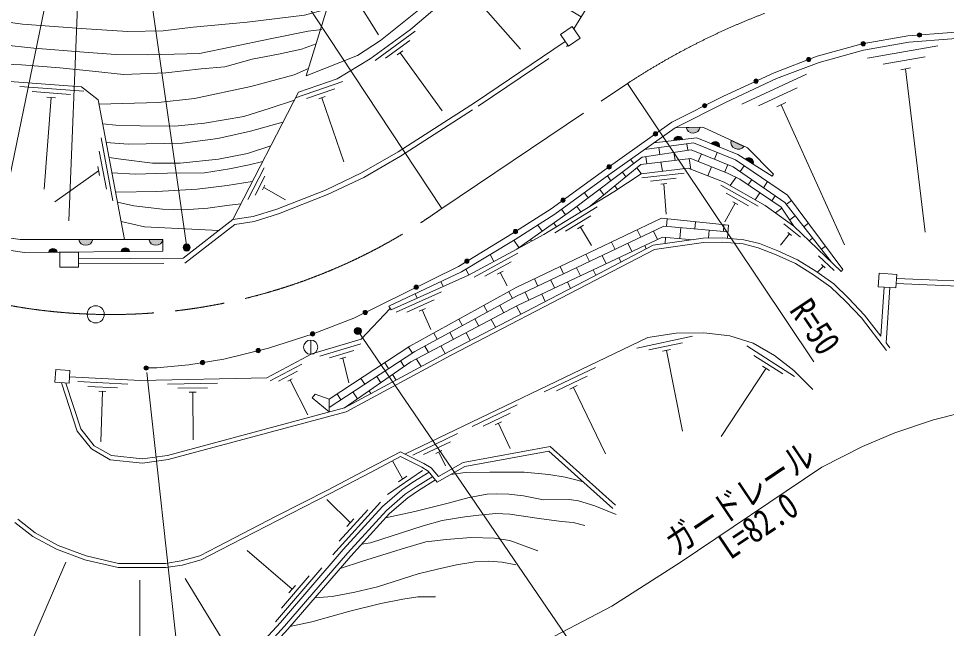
# Model space of a CAD drawing. Units: millimetres at full size, sheet at 1:1000; details may follow other scales. Extents: x 40000 to 680000, y 20000 to 380000.
# Drawn here: x 272927 to 338142, y 238586 to 281446 of the extents above; entities that cross this region are included whole.
import ezdxf
from ezdxf.enums import TextEntityAlignment as Align

# ---------------------------------------------------------------- set-up
doc = ezdxf.new("R2010")
doc.units = ezdxf.units.MM
doc.header["$LTSCALE"] = 1000
doc.linetypes.add('CHAIN', pattern=[18.5, 12, -1.5, 3.5, -1.5])
doc.linetypes.add('DASHED', pattern=[7.5, 6, -1.5])
for name, color, linetype, lineweight in [('M-BGD', 7, 'Continuous', 13), ('M-BMK', 2, 'CHAIN', 13), ('M-BMK-SRVR', 3, 'Continuous', 13), ('M-STR-HTXT', 7, 'Continuous', 13)]:
    doc.layers.add(name, color=color, linetype=linetype, lineweight=lineweight)
doc.styles.add('ＭＳ ゴシック', font='')
doc.styles.get('ＭＳ ゴシック').set_extended_font_data('MS Gothic')

msp = doc.modelspace()

# ---------------------------------------------------------------- hatches: boundary and pattern name
at = {"layer": 'M-BGD'}
for points in [[(336397, 280299, -1), (336098, 280276, -1)], [(332445, 279701, -0.41421), (332323, 279527, -0.41421), (332150, 279649, -1)], [(328597, 278622, -1), (328317, 278515, -1)], [(324895, 277113, -1), (324623, 276987, -1)], [(321285, 275390, -0.41421), (321219, 275188, -0.41421), (321018, 275254, -1)], [(317812, 273425, -1), (317568, 273251, -0.41421), (317603, 273460, -0.41421)], [(320832, 273812, -0.82183), (319842, 273790)], [(319606, 272951), (318985, 272876, -0.84072)], [(322198, 272418), (321618, 272653, -0.84072)], [(323905, 272465, -0.82183), (323008, 272884)], [(324548, 271221), (324020, 271556, -0.84072)], [(314551, 271109, -1), (314306, 270935, -0.41421), (314342, 271144, -0.41421)], [(311312, 268762, -1), (311069, 268586, -0.41421), (311102, 268795, -0.41421)], [(307979, 266554, -1), (307726, 266393, -0.41421), (307771, 266600, -0.41421)], [(278147, 265918, -0.82183), (277156, 265918)], [(283073, 265918, -0.82183), (282082, 265918)], [(275662, 265022), (275036, 265016, -0.84072)], [(280748, 265071), (280123, 265065, -0.84072)], [(304563, 264473, -0.41421), (304512, 264267, -0.41421), (304306, 264317, -1)], [(301013, 262634, -1), (300744, 262501, -0.41421), (300812, 262702, -0.41421)], [(297429, 260858, -1), (297160, 260725, -1)], [(293736, 259328, -1), (293451, 259236, -0.41421), (293548, 259425, -0.41421)], [(289917, 258145, -1), (289625, 258074, -1)], [(282035, 256914, -0.41421), (281912, 256741, -0.41421), (281739, 256864, -1)], [(286011, 257291, -0.41421), (285888, 257118, -0.41421), (285715, 257241, -1)]]:
    msp.add_hatch(color=256, dxfattribs=at).paths.add_polyline_path(points)
at = {"layer": 'M-STR-HTXT'}
for points in [[(284966, 265470, -1), (284527, 265231, -0.41421), (284626, 265570, -0.41421)], [(296726, 259244, -0.41421), (296529, 259538, -0.41421), (296823, 259734, -1)]]:
    msp.add_hatch(color=256, dxfattribs=at).paths.add_polyline_path(points)

# ---------------------------------------------------------------- linework, layer by layer
at = {"layer": 'M-BGD'}
for p, q in [((294880, 283054), (293153, 277409)), ((304780, 283185), (308206, 279299)), ((296532, 283025), (298229, 280309)), ((300809, 280554), (297980, 278493)), ((300419, 279899), (298722, 278663)), ((299945, 279182), (299549, 278894)), ((337528, 279525), (332603, 278663)), ((299747, 279038), (302711, 274970)), ((336647, 278762), (333692, 278244)), ((335617, 277972), (334928, 277851)), ((335273, 277912), (336642, 266437)), ((328297, 277535), (323762, 275429)), ((277505, 276341), (273018, 276674)), ((295715, 277019), (292403, 275886)), ((327642, 276570), (324922, 275306)), ((276585, 276109), (273893, 276309)), ((275217, 275909), (274738, 269462)), ((275531, 275886), (274903, 275933)), ((295149, 276508), (293162, 275828)), ((294485, 275964), (294021, 275805)), ((294253, 275884), (295794, 271381)), ((326852, 275541), (326217, 275246)), ((326535, 275394), (330982, 265540)), ((320832, 273812), (319842, 273790)), ((279562, 268634), (278727, 273056)), ((318985, 272876), (319606, 272951)), ((319907, 272646), (319976, 272189)), ((321618, 272653), (322198, 272418)), ((323905, 272465), (323008, 272884)), ((279100, 269463), (278599, 272116)), ((317924, 272378), (317999, 271887)), ((318988, 272038), (319072, 271483)), ((322035, 272031), (321844, 271562)), ((315942, 271544), (316164, 271249)), ((317011, 271736), (317085, 271248)), ((318079, 271366), (318178, 270717)), ((320066, 271601), (320181, 270849)), ((320918, 271938), (320700, 271403)), ((324020, 271556), (324548, 271221)), ((278555, 270734), (275484, 268574)), ((278613, 270424), (278496, 271043)), ((290197, 270958), (289051, 268736)), ((315364, 270648), (315603, 270331)), ((316377, 270965), (316692, 270547)), ((321630, 271035), (321370, 270394)), ((322771, 271185), (322560, 270667)), ((323918, 271104), (323636, 270697)), ((290234, 270376), (289547, 269043)), ((314311, 270385), (314565, 270047)), ((319702, 270590), (316722, 270248)), ((319140, 270224), (317352, 270018)), ((323358, 270295), (322952, 269708)), ((324459, 270128), (324208, 269766)), ((290237, 269728), (290077, 269417)), ((290157, 269572), (291685, 268700)), ((313766, 269446), (314055, 269062)), ((314829, 269697), (315019, 269444)), ((318489, 269847), (318072, 269799)), ((318281, 269823), (318449, 267709)), ((324903, 268250), (322297, 269736)), ((325576, 269984), (325281, 269558)), ((312693, 269209), (312967, 268845)), ((324233, 268287), (322670, 269178)), ((325035, 269204), (324696, 268714)), ((326103, 268989), (325862, 268642)), ((313597, 268212), (310608, 266391)), ((311087, 268042), (311360, 267654)), ((312167, 268244), (312452, 267865)), ((313280, 268428), (313310, 268388)), ((323303, 268472), (322560, 267169)), ((323485, 268368), (323121, 268576)), ((326563, 268126), (326129, 267786)), ((327254, 268668), (326888, 268381)), ((313156, 267591), (311362, 266499)), ((327505, 267593), (327124, 267295)), ((309419, 266937), (309725, 266502)), ((310543, 267078), (310728, 266815)), ((312624, 266916), (312206, 266661)), ((312415, 266789), (313196, 265508)), ((318525, 267373), (318478, 266847)), ((319474, 266758), (319404, 265980)), ((320514, 267163), (320470, 266668)), ((322503, 266953), (322462, 266490)), ((327896, 266078), (326724, 267014)), ((328446, 267061), (328122, 266806)), ((316407, 266604), (316655, 266085)), ((317557, 266516), (317841, 265920)), ((321466, 266579), (321415, 266010)), ((327123, 266312), (326484, 265513)), ((327259, 266202), (326986, 266421)), ((278147, 265918), (277156, 265918)), ((283073, 265918), (282082, 265918)), ((283073, 265093), (283073, 265918)), ((307728, 265864), (308090, 265350)), ((308908, 265926), (308988, 265813)), ((314603, 265741), (314850, 265224)), ((315752, 265655), (316032, 265068)), ((316937, 265494), (317047, 265262)), ((318407, 266059), (318368, 265628)), ((328738, 266019), (328494, 265827)), ((329638, 265454), (329355, 265232)), ((275036, 265016), (275662, 265022)), ((280123, 265065), (280748, 265071)), ((308024, 264950), (304947, 263283)), ((306080, 264866), (306343, 264380)), ((312798, 264879), (313044, 264363)), ((313947, 264794), (314223, 264215)), ((330243, 263739), (329159, 264776)), ((307552, 264353), (305705, 263353)), ((315127, 264641), (315273, 264336)), ((329621, 263919), (329368, 264161)), ((329972, 264445), (329954, 264431)), ((304367, 263828), (304584, 263428)), ((306987, 263705), (306556, 263472)), ((306771, 263589), (307276, 262656)), ((310994, 264016), (311239, 263502)), ((312142, 263933), (312413, 263363)), ((313318, 263789), (313499, 263409)), ((329494, 264040), (329084, 263612)), ((302604, 262957), (302759, 262609)), ((309189, 263154), (309434, 262641)), ((310337, 263071), (310604, 262511)), ((311509, 262937), (311724, 262486)), ((302653, 262233), (299458, 260806)), ((307375, 262247), (307637, 261764)), ((308531, 262210), (308795, 261658)), ((333767, 262567), (333531, 259128)), ((334166, 262540), (333899, 258649)), ((302137, 261674), (300219, 260817)), ((300793, 262107), (300933, 261793)), ((309699, 262085), (309948, 261564)), ((298940, 261236), (299107, 260978)), ((301524, 261071), (301077, 260872)), ((301300, 260972), (301912, 259602)), ((305625, 261280), (305878, 260812)), ((306757, 261288), (307036, 260774)), ((307920, 261242), (308229, 260671)), ((303874, 260312), (304119, 259860)), ((304999, 260336), (305268, 259839)), ((306152, 260306), (306453, 259749)), ((302124, 259345), (302360, 258908)), ((303240, 259384), (303500, 258903)), ((304384, 259371), (304678, 258827)), ((320302, 259129), (316390, 258293)), ((293464, 258852), (293464, 257852)), ((296987, 258586), (294112, 257729)), ((300343, 258350), (300610, 257942)), ((301481, 258432), (301733, 257967)), ((302616, 258435), (302905, 257901)), ((319582, 258668), (317235, 258167)), ((327469, 256293), (324102, 258452)), ((333899, 258649), (334158, 258312)), ((296497, 258127), (294772, 257613)), ((295922, 257642), (295519, 257522)), ((318745, 258183), (318197, 258066)), ((318471, 258124), (319587, 252443)), ((326634, 256472), (324614, 257768)), ((292831, 257154), (290622, 255983)), ((295721, 257582), (296139, 255851)), ((298669, 257256), (298935, 256848)), ((299772, 257395), (300035, 256994)), ((300886, 257519), (301228, 256997)), ((325698, 256716), (325226, 257019)), ((292530, 256655), (291205, 255952)), ((298098, 256301), (298390, 255856)), ((299212, 256425), (299461, 256044)), ((313480, 256935), (309874, 255204)), ((312889, 256318), (310725, 255280)), ((325462, 256867), (322301, 252084)), ((280600, 255755), (277104, 255936)), ((286904, 255819), (283405, 255748)), ((292163, 256120), (291853, 255956)), ((292008, 256038), (293263, 253593)), ((296995, 256162), (297261, 255754)), ((312189, 255650), (311684, 255407)), ((279885, 255492), (277788, 255600)), ((279066, 255234), (278577, 255259)), ((278821, 255246), (278712, 251690)), ((286210, 255505), (284111, 255462)), ((285412, 255189), (284922, 255179)), ((285167, 255184), (285209, 251833)), ((295321, 255067), (295587, 254660)), ((296424, 255207), (296744, 254717)), ((297567, 255286), (297694, 255092)), ((311937, 255528), (314181, 250851)), ((294750, 254694), (294750, 253800)), ((295921, 254148), (295927, 254140)), ((307975, 254293), (304819, 252779)), ((307473, 253719), (305580, 252811)), ((306877, 253101), (306436, 252889)), ((306656, 252995), (307470, 251231)), ((303784, 252282), (300629, 250768)), ((303283, 251709), (301389, 250800)), ((302687, 251090), (302245, 250878)), ((302466, 250984), (302934, 250008)), ((299918, 249095), (299200, 250357)), ((298850, 248001), (301326, 249695)), ((299629, 248898), (300207, 249293)), ((296247, 246019), (294597, 247648)), ((295005, 243768), (298375, 247461)), ((295457, 244709), (297479, 246925)), ((296011, 245760), (296483, 246277)), ((292157, 241343), (288993, 244064)), ((273993, 238020), (276247, 243238)), ((290982, 239056), (294242, 242847)), ((281458, 236205), (281458, 241972)), ((287567, 237282), (284637, 242085)), ((291407, 240010), (293363, 242284)), ((291929, 241077), (292386, 241608))]:
    msp.add_line(p, q, dxfattribs=at)
for points in [[(311949, 280726), (315501, 286486), (317414, 289156), (319795, 292249), (321577, 294385), (323400, 296254), (325254, 297973), (326972, 299134), (328809, 300017), (330047, 300485), (332405, 300980), (334478, 301235), (336701, 301358), (338669, 301233), (341071, 300954), (342752, 300534), (347916, 297207), (349362, 296285), (354893, 291848), (358135, 289631)], [(293153, 277409), (296739, 278845), (298362, 279896), (303278, 283865), (306738, 286870), (304678, 289671)], [(294591, 282108), (293024, 281678), (289005, 281188), (285207, 280832), (283089, 280575), (280579, 280539), (277317, 280747), (273203, 281041), (270975, 281347), (268216, 281764), (265131, 282339), (261894, 282916), (259176, 283638), (256441, 284461), (254507, 285244), (253442, 285758), (252621, 286296), (251091, 287765)], [(287981, 267316), (292599, 276270), (295324, 277202), (297636, 278613), (300478, 280684), (302823, 282659), (306023, 285480), (312472, 281575)], [(271821, 279602), (274002, 279372), (277534, 279083), (279732, 278924), (281991, 278887), (283857, 278948), (285642, 278999), (287926, 279465), (290602, 280017), (293284, 280557), (294254, 280680)], [(358644, 280866), (350205, 280748), (338491, 280463), (335432, 280224), (332216, 279661), (329051, 278796), (326024, 277637), (322467, 275986), (318848, 274160), (314142, 270818), (310366, 268074), (307598, 266312), (303837, 264033), (296496, 260396), (293642, 259298), (290499, 258287), (287347, 257517), (284898, 257103), (282653, 256894), (281887, 256889)], [(334635, 263180), (341554, 262888), (349723, 271797), (356338, 278920), (358926, 280594)], [(277136, 264562), (284494, 264598), (287981, 267316), (289417, 267534), (291080, 268059), (294509, 269392), (297021, 270593), (299601, 272084), (305034, 275571), (311347, 279834)], [(298940, 261236), (304050, 263636), (307836, 265929), (310619, 267702), (314404, 270453), (319081, 273774), (322663, 275581), (326199, 277223), (329191, 278368), (332315, 279221), (335489, 279777), (338514, 280014), (350213, 280299), (358650, 280416)], [(334612, 262830), (341702, 262531), (349980, 271560), (356565, 278650), (358926, 280177)], [(223181, 279244), (229409, 276484), (244534, 271043), (256001, 267773), (262601, 266586), (273341, 265000), (283073, 265093)], [(293847, 279679), (292815, 279304), (291207, 278936), (289341, 278592), (287425, 278064), (285756, 277905), (283282, 277635), (280311, 277512), (278113, 277745), (275825, 277979), (273136, 278200), (270398, 278322)], [(278586, 275418), (282747, 275543), (285282, 275832), (289258, 276678), (292292, 277490), (293316, 277943)], [(259439, 267955), (261478, 273025), (264092, 275958), (268819, 277287), (277356, 276653), (278528, 275728), (280380, 265918)], [(234214, 275850), (247968, 271043), (260111, 267774), (273042, 265919), (283073, 265918)], [(292313, 275715), (290611, 275142), (288758, 274562), (286000, 274086), (283914, 273893), (281464, 273909), (279764, 273957), (278844, 274053)], [(279092, 272739), (280642, 272620), (284454, 272695), (286937, 273015), (289225, 273523), (291509, 274157)], [(317575, 272704), (320590, 273071), (323488, 271894), (325901, 270362), (325994, 270506), (324149, 272351), (321015, 273816), (319081, 273774)], [(307947, 265249), (309847, 266278), (314755, 269268), (316675, 270545), (319985, 270924), (322531, 269949), (325405, 268309), (327421, 266853), (330746, 263674), (330865, 263799), (326982, 269035), (323310, 271515), (320364, 272708), (316925, 272243)], [(290650, 272491), (289022, 271967), (286978, 271555), (284296, 271272), (282348, 271289), (280115, 271556), (279290, 271690)], [(299107, 260978), (304541, 263405), (307947, 265249), (311711, 267901), (316760, 271698), (320210, 272225), (323158, 271028), (326776, 268523), (330068, 264322)], [(279496, 270599), (281127, 270512), (283406, 270577), (286007, 270609), (287761, 270875), (289145, 271159), (290085, 271395)], [(327421, 266853), (326515, 268199), (323626, 270161), (322811, 270568), (320167, 271613), (316661, 271197), (313004, 268201)], [(289357, 269985), (287600, 269711), (285475, 269445), (282639, 269283), (279753, 269237)], [(279884, 268544), (281023, 268290), (283053, 268055), (284539, 268006), (286228, 268127), (287577, 268297), (288559, 268436)], [(294750, 254694), (300439, 258413), (307908, 262542), (318109, 267417), (322825, 266919), (322743, 266008)], [(287002, 266553), (281773, 266820), (280142, 267181)], [(294750, 254113), (300771, 258048), (307935, 261926), (318288, 266864), (322784, 266461)], [(275936, 255855), (277041, 252461), (278049, 251197), (279359, 250439), (281638, 250206), (283453, 250450), (295955, 253814), (303335, 257792), (313426, 263032), (317616, 265220), (321061, 265701), (322424, 265736), (323849, 265608), (324913, 265341), (326178, 264846), (327541, 264234), (328801, 263446), (330026, 262571), (331037, 261589), (332165, 260413), (333920, 258129)], [(276259, 255833), (277309, 252605), (278248, 251429), (279453, 250730), (281633, 250508), (283394, 250745), (295843, 254094), (303194, 258057), (313287, 263298), (317524, 265510), (321037, 266001), (322434, 266036), (323899, 265905), (325004, 265628), (326294, 265123), (327683, 264499), (328967, 263695), (330219, 262802), (331250, 261801), (332393, 260609), (333531, 259128)], [(320348, 265905), (318175, 266077), (307988, 261278), (300496, 257313), (295843, 254094)], [(276511, 256267), (281500, 256009), (290372, 256190), (293551, 257875), (297016, 258908), (299047, 261071)], [(300085, 250839), (317150, 259029), (319144, 259325), (321099, 259369), (322925, 259143), (324564, 258639), (326061, 257764), (327420, 256719), (328754, 255370)], [(294750, 253800), (293561, 254797), (293782, 255060), (294750, 254694)], [(272869, 246254), (274106, 245304), (275721, 244423), (277682, 243692), (279953, 243158), (283247, 243158), (284361, 243329), (285661, 243696), (286928, 244342), (291044, 246469), (294690, 248330), (297575, 249845), (299773, 250996), (301418, 250173), (301919, 249877), (302431, 249256), (304182, 250242), (310286, 251377), (314889, 247242)], [(301784, 249570), (300650, 248869), (299864, 248331), (298506, 247160), (295746, 244135), (291331, 239002), (289677, 237194), (288382, 236337), (286495, 235625), (283947, 235101), (280855, 235094), (277607, 235718), (274889, 236652), (272383, 237735), (270044, 238933), (267843, 240244), (266124, 242125), (265295, 243226), (263590, 245821), (260343, 250916)], [(272660, 246036), (273942, 245052), (275596, 244149), (277595, 243404), (279918, 242858), (283270, 242858), (284425, 243035), (285771, 243415), (287065, 244075), (291181, 246202), (294828, 248064), (297715, 249579), (299776, 250659), (301275, 249909), (301721, 249646), (302359, 248871), (304286, 249956), (310196, 251055), (314689, 247019)], [(302040, 249258), (300868, 248533), (300109, 248014), (298786, 246872), (296046, 243870), (291630, 238736), (289939, 236888), (288565, 235978), (286606, 235240), (283988, 234701), (280818, 234694), (277503, 235330), (274745, 236279), (272212, 237373), (269850, 238583), (267587, 239931), (265816, 241869), (264967, 242996), (263254, 245604), (260575, 249807)], [(302233, 249025), (301032, 248282), (300292, 247776), (298995, 246657), (296270, 243671), (291855, 238537), (290135, 236658), (288702, 235710), (286690, 234951), (284019, 234401), (280790, 234394), (277426, 235040), (274636, 235999), (272084, 237101), (269705, 238320), (267396, 239696), (265585, 241677), (264722, 242823), (263002, 245441), (260322, 249645)], [(303306, 249404), (304305, 249535), (306053, 249578), (308467, 249578), (310196, 249400), (311343, 249223), (312102, 249041), (312605, 248890)], [(298713, 246348), (300774, 246814), (303112, 247392), (304588, 247799), (305872, 248021), (306542, 248043), (307381, 248033), (308419, 247894), (309816, 247635), (311632, 247654), (312276, 247565), (313441, 247211), (314936, 246603)], [(297030, 244504), (297667, 244596), (301362, 245802), (302708, 246164), (304289, 246436), (305276, 246556), (306482, 246663), (307458, 246625), (309514, 246304), (311076, 246110), (311908, 246025), (312721, 245830)], [(295525, 242805), (297110, 243317), (299828, 244154), (301544, 244664), (303004, 244839), (304715, 244976), (306384, 244929), (307459, 244756), (309432, 244032)], [(293744, 240734), (294968, 240842), (296565, 241138), (298156, 241514), (301019, 242417), (302378, 242758), (303702, 243046), (304996, 243265), (305964, 243317), (306926, 243254), (307878, 243051)], [(292005, 238712), (293543, 239043), (296212, 239800), (298393, 240328), (299932, 240639), (300995, 240802), (302243, 240802)]]:
    msp.add_lwpolyline(points, dxfattribs=at)
for points in [[(311578, 279495), (312404, 280059), (311841, 280885), (311014, 280321)], [(275836, 265024), (277136, 265024), (277136, 263974), (275836, 263974)], [(333343, 262596), (334590, 262511), (334655, 263459), (333408, 263544)], [(275482, 255886), (276480, 255818), (276541, 256716), (275544, 256784)]]:
    msp.add_lwpolyline(points, close=True, dxfattribs=at)
at = {"layer": 'M-BGD', "linetype": 'DASHED'}
msp.add_lwpolyline([(277136, 264212), (284615, 264249), (288124, 266984), (289497, 267192), (291196, 267729), (294648, 269070), (297185, 270283), (299783, 271785), (305227, 275279), (311544, 279545)], dxfattribs=at)
at = {"layer": 'M-BGD'}
for centre, radius in [((336247, 280288), 150), ((332297, 279675), 150), ((328457, 278569), 150), ((324759, 277050), 150), ((321151, 275322), 150), ((317690, 273338), 150), ((314429, 271022), 150), ((311191, 268674), 150), ((307852, 266473), 150), ((304434, 264395), 150), ((300879, 262567), 150), ((297295, 260791), 150), ((293594, 259282), 150), ((289771, 258109), 150), ((293464, 258352), 500), ((281887, 256889), 150), ((285863, 257266), 150)]:
    msp.add_circle(centre, radius, dxfattribs=at)
for centre, radius, start, end in [((320335, 273899), 505, 192.41112, 350.06931), ((319302, 272859), 318, 16.82394, 177.04167), ((321887, 272485), 318, 347.78808, 148.00581), ((323498, 272763), 505, 166.11991, 323.77811), ((324255, 271343), 318, 337.48332, 137.70106), ((277652, 266016), 505, 191.16638, 348.82457), ((282578, 266016), 505, 191.16638, 348.82457), ((275349, 264965), 318, 10.43929, 170.65702), ((280436, 265013), 318, 10.43929, 170.65702)]:
    msp.add_arc(centre, radius, start, end, dxfattribs=at)
at = {"layer": 'M-BMK'}
msp.add_line((302677, 268106), (315728, 276885), dxfattribs=at)
for centre, radius, start, end in [((343172, 235090), 50000, 89.66438, 123.29079), ((279415, 300646), 40000, 257.13715, 305.56027)]:
    msp.add_arc(centre, radius, start, end, dxfattribs=at)
at = {"layer": 'M-BMK-SRVR'}
msp.add_circle((278349, 260661), 600, dxfattribs=at)
at = {"layer": 'M-STR-HTXT'}
for p, q in [((284746, 265351), (279843, 299619)), ((276452, 267233), (277468, 291629)), ((302677, 268106), (287856, 290540)), ((270510, 261650), (275862, 287653)), ((315728, 276885), (328818, 257329)), ((296775, 259489), (312071, 237112)), ((281944, 256570), (284862, 229856))]:
    msp.add_line(p, q, dxfattribs=at)
msp.add_lwpolyline([(284754, 230850), (289716, 231409), (296070, 232657), (303576, 234948), (309069, 237238), (314632, 240151), (319422, 243214), (329392, 249921), (332252, 251368), (334505, 252325), (337227, 253246), (340654, 254103), (344194, 254614), (347545, 254865), (351838, 254990), (358476, 254913)], dxfattribs=at)
for centre in [(284746, 265351), (296775, 259489)]:
    msp.add_circle(centre, 250, dxfattribs=at)

# ---------------------------------------------------------------- texts
at = {"layer": 'M-STR-HTXT', "style": 'ＭＳ ゴシック', "width": 0.8}
msp.add_text('R=50', height=1833, rotation=303.798, dxfattribs=at).set_placement((328818, 257329), align=Align.BOTTOM_RIGHT)
msp.add_text('ガードレール', height=1833, rotation=33.927, dxfattribs=at).set_placement((324436, 246524), align=Align.BOTTOM_CENTER)
msp.add_text('L=82.0', height=1833, rotation=33.927, dxfattribs=at).set_placement((324407, 246567), align=Align.TOP_CENTER)

doc.saveas('drawing.dxf')
